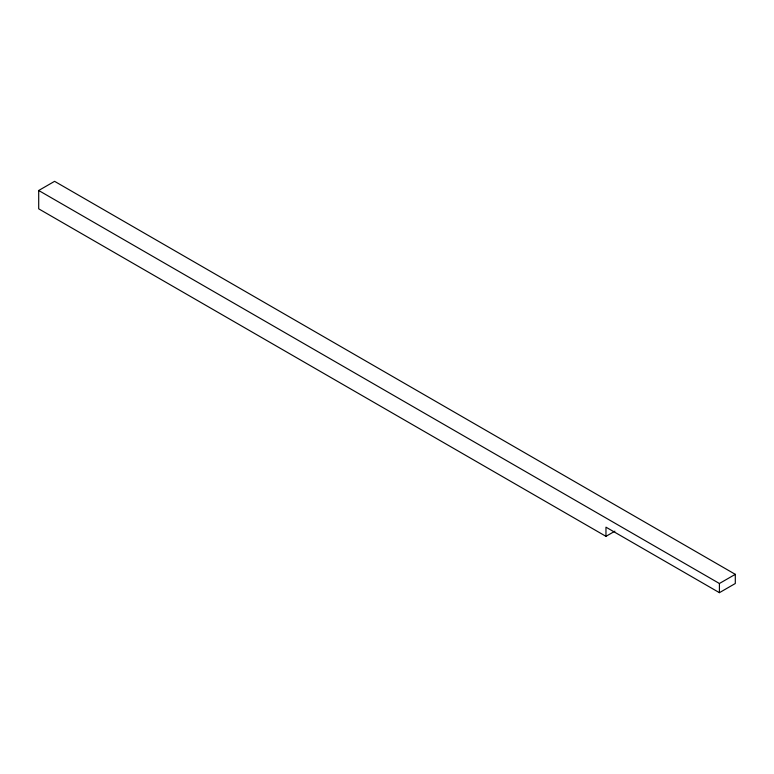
<?xml version="1.0" encoding="UTF-8"?>
<svg xmlns="http://www.w3.org/2000/svg" width="774" height="774" viewBox="0 0 774 774"><rect width="100%" height="100%" fill="white"/><g stroke="black" fill="none" stroke-linecap="round" stroke-linejoin="round"><path stroke-width="1.16" d="M605.965 536.343L38.7 208.835L38.7 190.491L54.586 181.329L735.3 574.337L735.3 583.509L719.414 592.671L605.965 527.171L605.965 536.343L614.895 531.187M38.7 190.491L719.414 583.499L735.3 574.337M719.414 583.499L719.414 592.671"/></g></svg>
